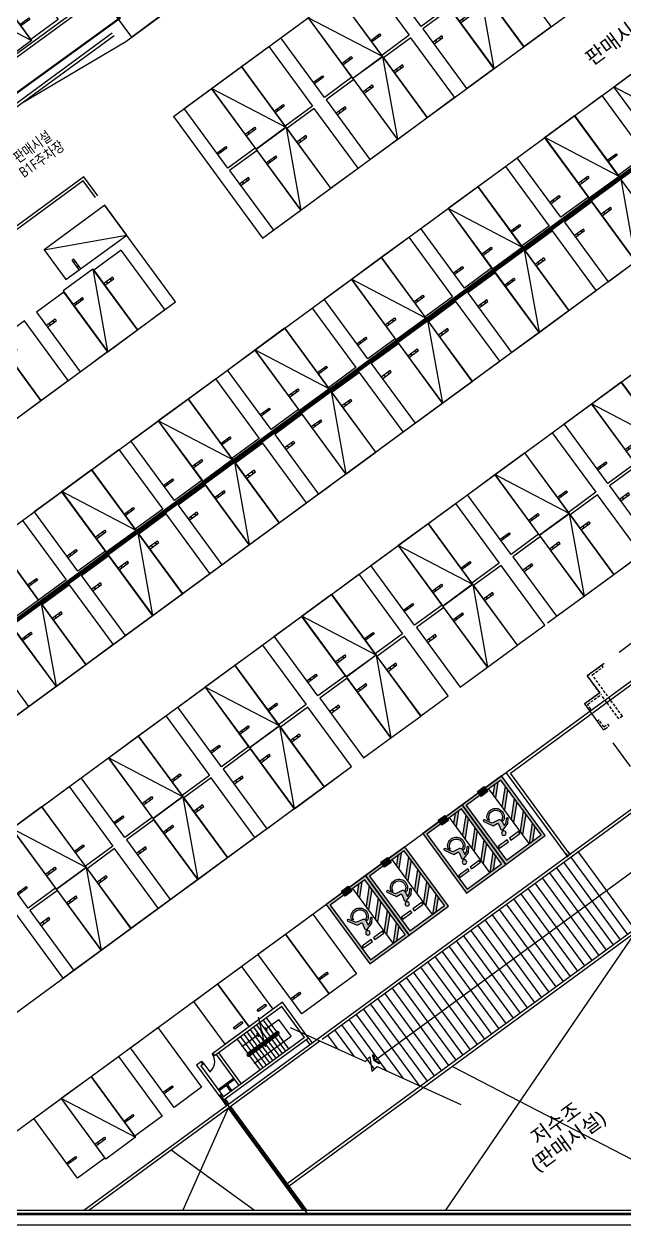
# Model space of a CAD drawing. Header units: millimetres. Extents: x 75184266 to 76346726, y -35077925 to -33679385.
# Drawn here: x 75433378 to 75473949, y -34641254 to -34559996 of the extents above; entities that cross this region are included whole.
import ezdxf
from ezdxf.enums import TextEntityAlignment as Align

# ---------------------------------------------------------------- set-up
doc = ezdxf.new("R2010")
doc.units = ezdxf.units.MM
doc.header["$LTSCALE"] = 50
doc.header["$MEASUREMENT"] = 0
for name, pattern in [('HIDDEN2', [0.1875, 0.125, -0.0625]), ('XR-지하3층$0$CENTER2', [1.125, 0.75, -0.125, 0.125, -0.125]), ('XR-지하3층$0$H', [1.3, 0.8, -0.5]), ('XR-지하3층$0$HIDDEN2', [0.1875, 0.125, -0.0625])]:
    doc.linetypes.add(name, pattern=pattern)
doc.layers.get('0').update_dxf_attribs({"linetype": 'CONTINUOUS'})
for name, color, linetype in [('XR-지하3층$0$0-L-FUR', 32, 'XR-지하3층$0$CENTER2'), ('XR-지하3층$0$1HIDDEN2', 1, 'XR-지하3층$0$HIDDEN2'), ('XR-지하3층$0$5', 5, 'CONTINUOUS'), ('XR-지하3층$0$A-주차', 9, 'CONTINUOUS'), ('XR-지하3층$0$CON', 2, 'CONTINUOUS'), ('XR-지하3층$0$hat', 8, 'CONTINUOUS'), ('XR-지하3층$0$str', 4, 'CONTINUOUS'), ('XR-지하3층$0$일반주차', 8, 'CONTINUOUS'), ('XR-지하3층$0$장애인', 11, 'CONTINUOUS'), ('XR-지하3층$0$확장형주차', 8, 'CONTINUOUS')]:
    doc.layers.add(name, color=color, linetype=linetype)
doc.layers.add('건축', color=8, linetype='CONTINUOUS', plot=False)
doc.layers.add('유도관제-주차면B2', color=7, linetype='CONTINUOUS', lineweight=100)
doc.layers.get('0').off()
doc.styles.add('XR-지하3층$0$맑은고딕', font='')
doc.styles.add('XR-지하3층$0$울릉도m', font='')
doc.styles.get('XR-지하3층$0$맑은고딕').set_extended_font_data('Malgun Gothic')
doc.styles.get('XR-지하3층$0$울릉도m').set_extended_font_data('Malgun Gothic')

# ---------------------------------------------------------------- blocks, each defined once
blk = doc.blocks.new('XR-지하3층$0$일반형 주차')
at = {"layer": 'XR-지하3층$0$일반주차'}
for p, q in [((750, 3865), (0, 3865)), ((0, 3735), (750, 3735)), ((750, 3735), (750, 3865))]:
    blk.add_line(p, q, dxfattribs=at)
blk.add_lwpolyline([(2300, 5000), (0, 5000), (0, 0), (2300, 0)], close=True, dxfattribs=at)
for centre in [(238, 3800), (563, 3800)]:
    blk.add_circle(centre, 17.5, dxfattribs=at)
blk = doc.blocks.new('XR-지하3층$0$장애인 주차')
at = {"layer": 'XR-지하3층$0$5', "ltscale": 4}
h = blk.add_hatch(color=7, dxfattribs=at)
h.dxf.hatch_style = 1
h.paths.add_polyline_path([(3842, -695), (4402, -695), (4402, -1115), (3842, -1115)])
h.paths.add_polyline_path([(3892, -1065), (4352, -1065), (4352, -745), (3892, -745)], flags=16)
h.paths.add_polyline_path([(3982, -990), (3988, -973), (4011, -981), (4046, -898), (4136, -898), (4137, -881), (4072, -881), (4072, -863), (4138, -863), (4142, -810, -3.72247), (4161, -797), (4152, -916), (4058, -916), (4021, -1003)], flags=0)
h = blk.add_hatch(color=256, dxfattribs=at)
h.dxf.hatch_style = 1
h.paths.add_polyline_path([(4352, -1065), (4352, -745), (3892, -745), (3892, -1065)])
at = {"layer": 'XR-지하3층$0$hat'}
h = blk.add_hatch(color=7, dxfattribs=at)
edge = h.paths.add_edge_path()
edge.add_line((4161, -797), (4152, -916))
edge.add_line((4152, -916), (4058, -916))
edge.add_line((4058, -916), (4021, -1003))
edge.add_line((4021, -1003), (3982, -990))
edge.add_line((3982, -990), (3988, -973))
edge.add_line((3988, -973), (4011, -981))
edge.add_line((4011, -981), (4046, -898))
edge.add_line((4046, -898), (4136, -898))
edge.add_line((4136, -898), (4137, -881))
edge.add_line((4137, -881), (4072, -881))
edge.add_line((4072, -881), (4072, -863))
edge.add_line((4072, -863), (4138, -863))
edge.add_line((4138, -863), (4142, -810))
edge.add_arc((4140, -787), 22.8, -24.88273, 274.96983, ccw=False)
edge = h.paths.add_edge_path()
edge.add_line((4048, -981), (4058, -958))
edge.add_arc((4127, -942), 71.5, 192.8781, 416.16881)
edge.add_line((4167, -882), (4169, -863))
edge.add_arc((4127, -942), 89.2, 206.53502, 422.4866, ccw=False)
at = {"layer": 'XR-지하3층$0$장애인', "lineweight": 5, "true_color": 0xffffff}
blk.add_hatch(color=7, dxfattribs=at).paths.add_polyline_path([(2472, 3995), (2472, -1005), (3842, -1005), (3842, -805), (2672, -805), (2672, 3795), (5572, 3795), (5572, -805), (4402, -805), (4402, -1005), (5772, -1005), (5772, 3995)])
h = blk.add_hatch(color=7, dxfattribs=at)
h.paths.add_polyline_path([(5572, 2795), (5572, 3078), (4855, 3795), (4572, 3795)])
h.paths.add_polyline_path([(4572, 3045), (4572, 2762), (5572, 1762), (5572, 2045)])
h.paths.add_polyline_path([(4572, 2012), (4572, 1729), (5572, 729), (5572, 1012)])
h.paths.add_polyline_path([(5572, -304), (5572, -21), (4572, 979), (4572, 696)])
h.paths.add_polyline_path([(4572, -54), (4572, -336), (5041, -805), (5323, -805)])
h = blk.add_hatch(color=7, dxfattribs=at)
h.paths.add_polyline_path([(3763, 2216, -1), (3463, 2216, -1)])
h.paths.add_polyline_path([(3992, 1503, -0.343093), (3870, 1283), (3381, 1194), (3090, 708, -0.931653), (2987, 770), (3330, 1379), (3639, 1415, 0.446048), (3689, 1485), (3600, 1888, -0.596144), (3699, 2009), (4214, 1851), (4443, 1569, -0.883364), (4355, 1493), (4151, 1741), (3925, 1810)])
h.paths.add_polyline_path([(4053, 1393), (4055, 1528, -1.526545), (3257, 820), (3348, 969, 1.638056)])
at = {"layer": 'XR-지하3층$0$1HIDDEN2', "color": 11}
for points in [[(4161, -797), (4152, -916), (4058, -916), (4021, -1003), (3982, -990), (3988, -973), (4011, -981), (4046, -898), (4136, -898), (4137, -881), (4072, -881), (4072, -863), (4138, -863), (4142, -810)], [(4167, -882), (4169, -863)]]:
    blk.add_lwpolyline(points, dxfattribs=at)
for centre, radius, start, end in [((4140, -787), 22.8, 335.11727, 274.96983), ((4127, -942), 89.2, 206.53502, 62.4866), ((4127, -942), 71.5, 192.8781, 56.16881)]:
    blk.add_arc(centre, radius, start, end, dxfattribs=at)
at = {"layer": 'XR-지하3층$0$5', "lineweight": 5}
for p, q in [((4572, 3795), (4572, -805)), ((5572, 2795), (4572, 3795)), ((5572, 3078), (4855, 3795)), ((5572, 2045), (4572, 3045)), ((5572, 1762), (4572, 2762)), ((5572, 1012), (4572, 2012)), ((5572, 729), (4572, 1729)), ((5572, -21), (4572, 979)), ((5572, -304), (4572, 696)), ((5323, -805), (4572, -54)), ((5041, -805), (4572, -336))]:
    blk.add_line(p, q, dxfattribs=at)
at = {"layer": 'XR-지하3층$0$5', "ltscale": 4}
for p, q in [((4165, -1005), (4165, -805)), ((4165, -805), (4165, -905))]:
    blk.add_line(p, q, dxfattribs=at)
at = {"layer": 'XR-지하3층$0$5', "lineweight": 5}
for points in [[(3842, -1005), (2472, -1005), (2472, 3995), (5772, 3995), (5772, -1005), (4402, -1005)], [(3842, -805), (2672, -805), (2672, 3795), (5572, 3795), (5572, -805), (4402, -805)]]:
    blk.add_lwpolyline(points, dxfattribs=at)
at = {"layer": 'XR-지하3층$0$5', "ltscale": 4}
for points in [[(3842, -695), (3842, -1115), (4402, -1115), (4402, -695)], [(3892, -745), (3892, -1065), (4352, -1065), (4352, -745)]]:
    blk.add_lwpolyline(points, close=True, dxfattribs=at)
at = {"layer": 'XR-지하3층$0$장애인', "color": 8, "lineweight": 5}
for p, q in [((3689, 1485), (3600, 1888, 0)), ((3699, 2009, 0), (4214, 1851, 0)), ((3925, 1810, 0), (4151, 1741, 0)), ((4151, 1741, 0), (4355, 1493, 0)), ((4214, 1851, 0), (4443, 1569, 0)), ((3348, 969), (3257, 820)), ((4055, 1528), (4053, 1393))]:
    blk.add_line(p, q, dxfattribs=at)
at = {"layer": 'XR-지하3층$0$장애인', "color": 7, "lineweight": 5}
for points in [[(3523, 2720), (2773, 2720), (2773, 2870), (3523, 2870)], [(4473, 2720), (3723, 2720), (3723, 2870), (4473, 2870)]]:
    blk.add_lwpolyline(points, close=True, dxfattribs=at)
at = {"layer": 'XR-지하3층$0$장애인', "color": 8, "lineweight": 5, "extrusion": (0.976964, 0.213404, 0), "elevation": 4221}
blk.add_lwpolyline([(617, 0), (931, 0)], dxfattribs=at)
at = {"layer": 'XR-지하3층$0$장애인', "color": 8, "lineweight": 5}
for points in [[(3094, 715, -1.000002), (2987, 770), (3330, 1379), (3640, 1415)], [(3992, 1503, -0.343093), (3870, 1283), (3381, 1194), (3094, 715)]]:
    blk.add_lwpolyline(points, format="xyb", dxfattribs=at)
blk.add_circle((3613, 2216), 150, dxfattribs=at)
for centre, radius, start, end in [((3682, 1922, 0), 88.4, 79.11433, 202.31847), ((3810, 1000), 582, 198.00599, 65.09494), ((3809, 1000), 462, 183.85247, 58.2396), ((3632, 1473), 57.7, 276.27861, 12.43535), ((4394, 1537, 0), 58.8, 227.96553, 33.79043)]:
    blk.add_arc(centre, radius, start, end, dxfattribs=at)
blk = doc.blocks.new('XR-지하3층$0$확장형 주차')
at = {"layer": 'XR-지하3층$0$확장형주차', "color": 7}
for p, q in [((0, 3965), (800, 3965)), ((0, 3835), (800, 3835)), ((800, 3835), (800, 3965))]:
    blk.add_line(p, q, dxfattribs=at)
blk.add_lwpolyline([(2500, 5100), (0, 0)], dxfattribs=at)
blk.add_lwpolyline([(2500, 5091), (0, 5091), (0, -9), (2500, -9)], close=True, dxfattribs=at)
for centre in [(238, 3900), (613, 3900)]:
    blk.add_circle(centre, 17.5, dxfattribs=at)
blk = doc.blocks.new('XR-지하3층$0$ARROWX')
blk.add_lwpolyline([(-0.2, -0.5), (-0.29, -0.46), (-0.11, 0), (-0.29, 0.46), (-0.2, 0.5), (0, 0)], close=True)
for points in [[(-0.2, 0.5), (-0.29, 0.46), (0, 0), (-0.11, 0)], [(0, 0), (-0.11, 0), (-0.2, -0.5), (-0.29, -0.46)]]:
    blk.add_solid(points)
blk = doc.blocks.new('XR-지하3층$0$A$C704D163C')
at = {"layer": 'XR-지하3층$0$0-L-FUR', "linetype": 'Continuous'}
for p, q in [((0, 0), (-222, 0, 0)), ((0, -1060, 0), (-222, -1060, 0))]:
    blk.add_line(p, q, dxfattribs=at)
at = {"layer": 'XR-지하3층$0$0-L-FUR', "linetype": 'Continuous', "extrusion": (5.41769e-10, 1.28697e-08, 1)}
for p, q in [((-200, 0, 0), (0, 0)), ((0, 0), (0, -60, 0)), ((-200, -60, 0), (-200, 0, 0)), ((-100, -60, 0), (0, -60, 0))]:
    blk.add_line(p, q, dxfattribs=at)
at = {"layer": 'XR-지하3층$0$0-L-FUR', "color": 6, "linetype": 'Continuous', "extrusion": (5.41769e-10, 1.28697e-08, 1)}
blk.add_line((-100, -60, 0), (-1000, -60, 0), dxfattribs=at)
at = {"layer": 'XR-지하3층$0$0-L-FUR', "linetype": 'Continuous', "extrusion": (5.41769e-10, -1.16938e-08, 1)}
for p, q in [((-200, -1000, 0), (-200, -1060, 0)), ((-200, -1000, 0), (0, -1000, 0)), ((-200, -1060, 0), (0, -1060, 0)), ((0, -1060, 0), (0, -1000, 0))]:
    blk.add_line(p, q, dxfattribs=at)
at = {"layer": 'XR-지하3층$0$0-L-FUR', "color": 5, "linetype": 'Continuous', "extrusion": (5.41769e-10, 1.28697e-08, 1)}
blk.add_arc((-28, -30), 973, 181.75893, 265.75034, dxfattribs=at)
blk = doc.blocks.new('XR-지하3층$0$A$C7F731663')
at = {"layer": 'XR-지하3층$0$CON', "extrusion": (2.1973e-06, 2.1976e-06, 1)}
for p, q in [((1014, 3526, 0), (-3700, 69, 0)), ((2788, 1108, 0), (1014, 3526, 0)), ((971, 3247, 0), (-3581, -92, 0)), ((2509, 1151, 0), (971, 3247, 0)), ((-3302, 113, 0), (-1765, -1984, 0)), ((-4469, -495, 0), (-4792, -732, 0)), ((-4792, -732, 0), (-3017, -3151, 0)), ((-4351, -656, 0), (-4512, -775, 0)), ((-4512, -775, 0), (-2974, -2871, 0)), ((-3464, -6, 0), (-1926, -2102, 0)), ((-2786, -2113, 0), (-2490, -2516, 0)), ((-2705, -2054, 0), (-2410, -2457, 0))]:
    blk.add_line(p, q, dxfattribs=at)
at = {"layer": 'XR-지하3층$0$CON', "extrusion": (2.1973e-06, 2.1976e-06, 1), "elevation": 0}
for points in [[(2788, 1108), (-3017, -3151)], [(2509, 1151), (-2974, -2871)], [(-2281, -1619), (-3329, -2388)], [(-2222, -1699), (-3270, -2468)]]:
    blk.add_lwpolyline(points, dxfattribs=at)
at = {"layer": 'XR-지하3층$0$CON', "extrusion": (2.75612e-06, 1.43576e-06, 1), "elevation": 0}
for points in [[(-3581, -92), (-3700, 69)], [(-4351, -656), (-4469, -495)]]:
    blk.add_lwpolyline(points, dxfattribs=at)
at = {"layer": 'XR-지하3층$0$str', "color": 252, "extrusion": (2.1973e-06, 2.1976e-06, 1)}
for p, q in [((-77, 2478, 0), (624, 1523, 0)), ((-1166, 1680, 0), (-465, 724, 0)), ((-948, 1840, 0), (-247, 884, 0)), ((-730, 1999, 0), (-29, 1044, 0)), ((-512, 2159, 0), (188, 1203, 0)), ((-295, 2319, 0), (406, 1363, 0)), ((-162, 1681, 0), (777, 2370, 0)), ((1614, 1229, 0), (777, 2370, 0)), ((-2036, 1041, 0), (-1336, 86, 0)), ((-1819, 1201, 0), (-1118, 245, 0)), ((-1686, 563, 0), (-597, 1362, 0)), ((-1601, 1360, 0), (-900, 405, 0)), ((-1383, 1520, 0), (-682, 565, 0)), ((-1336, 86, 0), (624, 1523, 0)), ((665, 1466, 0), (-1294, 29, 0)), ((-1276, 5, 0), (683, 1442, 0)), ((-1259, -19, 0), (701, 1418, 0)), ((718, 1394, 0), (-1241, -43, 0)), ((-1200, -100, 0), (760, 1337, 0)), ((-849, -578, 0), (1614, 1229, 0)), ((-188, 803, 0), (-206, 828, 0)), ((30, 963, 0), (12, 987, 0)), ((65, 915, 0), (48, 939, 0)), ((808, -97, 0), (107, 858, 0)), ((248, 1123, 0), (230, 1147, 0)), ((283, 1074, 0), (265, 1099, 0)), ((1025, 62, 0), (324, 1018, 0)), ((465, 1282, 0), (447, 1307, 0)), ((501, 1234, 0), (483, 1258, 0)), ((1243, 222, 0), (542, 1178, 0)), ((683, 1442, 0), (665, 1466, 0)), ((701, 1418, 0), (683, 1442, 0)), ((718, 1394, 0), (701, 1418, 0)), ((1461, 382, 0), (760, 1337, 0)), ((-1276, 5, 0), (-1294, 29, 0)), ((-1259, -19, 0), (-1276, 5, 0)), ((-1059, 165, 0), (-1076, 189, 0)), ((-1023, 116, 0), (-1041, 140, 0)), ((-281, -896, 0), (-982, 60, 0)), ((-841, 324, 0), (-859, 348, 0)), ((-806, 276, 0), (-823, 300, 0)), ((-63, -736, 0), (-764, 219, 0)), ((-623, 484, 0), (-641, 508, 0)), ((-588, 436, 0), (-606, 460, 0)), ((154, -576, 0), (-546, 379, 0)), ((-406, 644, 0), (-423, 668, 0)), ((-370, 595, 0), (-388, 619, 0)), ((372, -417, 0), (-329, 539, 0)), ((-152, 755, 0), (-170, 779, 0)), ((590, -257, 0), (-111, 699, 0)), ((-1259, -19, 0), (-1241, -43, 0)), ((-1200, -100, 0), (-499, -1055, 0))]:
    blk.add_line(p, q, dxfattribs=at)
at = {"layer": 'XR-지하3층$0$str', "color": 252, "extrusion": (2.19665e-06, 2.19761e-06, 1), "elevation": 0}
blk.add_lwpolyline([(-622, 2512), (-394, 1573), (-326, 1567), (-434, 1476), (-366, 1470), (-154, 518)], dxfattribs=at)
for points in [[(-178, 1819), (-162, 1681), (-35, 1625), (-22, 1656), (-130, 1705), (-144, 1822)], [(-724, 1418), (-597, 1362), (-582, 1224), (-616, 1220), (-629, 1338), (-738, 1387)]]:
    blk.add_lwpolyline(points, close=True, dxfattribs=at)
at = {"layer": 'XR-지하3층$0$str', "color": 252, "extrusion": (2.1973e-06, 2.1976e-06, 1)}
for centre in [(-1686, 563, 0), (-1686, 563, 0), (-849, -578, 0), (-849, -578, 0)]:
    blk.add_circle(centre, 30, dxfattribs=at)
at = {"layer": 'XR-지하3층$0$str', "color": 252}
blk.add_arc((692, 1430, 0), 115, 306.26019, 126.26019, dxfattribs=at)
at = {"layer": 'XR-지하3층$0$str', "color": 252, "extrusion": (2.1973e-06, 2.1976e-06, 1)}
for centre, radius, start, end in [((692, 1430, 0), 45, 306.26019, 126.26019), ((-1268, -7, 0), 115, 126.26019, 306.26019), ((-1268, -7, 0), 45, 126.26019, 306.26019)]:
    blk.add_arc(centre, radius, start, end, dxfattribs=at)
at = {"color": 3, "extrusion": (-0.000109102, -7.81947e-05, -1), "xscale": -0.9000000000216765, "yscale": 0.9000000000216768, "zscale": -0.9000000000216765, "rotation": 233.7416829207151}
blk.add_blockref('XR-지하3층$0$A$C704D163C', (4469, -495, 1), dxfattribs=at)
blk = doc.blocks.new('XR-지하3층$0$A$C73B52ADF')
at = {"layer": 'XR-지하3층$0$A-주차', "elevation": 0}
for points in [[(-2038, 2466), (-38, 2466), (-38, -1134), (-2038, -1134)], [(-1166, 2021), (-1166, 1871), (-1832, 1871), (-1832, 2021)]]:
    blk.add_lwpolyline(points, close=True, dxfattribs=at)

msp = doc.modelspace()

# ---------------------------------------------------------------- linework, layer by layer
at = {"layer": '건축', "ltscale": 1000}
for p, q in [((75440255, -34561175), (75512999, -34507843)), ((75443481, -34566250), (75471062, -34546029)), ((75449512, -34574476), (75477092, -34554255)), ((75425970, -34598927), (75480522, -34558932)), ((75433250, -34565319), (75440255, -34561175)), ((75443481, -34566250), (75449512, -34574476)), ((75426427, -34611487), (75478122, -34573587)), ((75426427, -34611487), (75472800, -34577490)), ((75422541, -34594250), (75443622, -34578794)), ((75429975, -34616326), (75476347, -34582328)), ((75468786, -34600520), (75482378, -34590554)), ((75453264, -34628639), (75476719, -34611443)), ((75453544, -34628682), (75476837, -34611604)), ((75474209, -34621595), (75470364, -34616350)), ((75474693, -34621240), (75470848, -34615995)), ((75473241, -34622304), (75469396, -34617060)), ((75473725, -34621950), (75469880, -34616705)), ((75471790, -34623369), (75467945, -34618124)), ((75472274, -34623014), (75468429, -34617769)), ((75472758, -34622659), (75468912, -34617414)), ((75470822, -34624078), (75466977, -34618833)), ((75471306, -34623723), (75467461, -34618479)), ((75469854, -34624788), (75466009, -34619543)), ((75470338, -34624433), (75466493, -34619188)), ((75468886, -34625497), (75465041, -34620253)), ((75469370, -34625142), (75465525, -34619898)), ((75467435, -34626561), (75463590, -34621317)), ((75467919, -34626207), (75464074, -34620962)), ((75468403, -34625852), (75464557, -34620607)), ((75466467, -34627271), (75462622, -34622026)), ((75466951, -34626916), (75463106, -34621672)), ((75465499, -34627980), (75461654, -34622736)), ((75465983, -34627626), (75462138, -34622381)), ((75464048, -34629045), (75460203, -34623800)), ((75464532, -34628690), (75460686, -34623445)), ((75465015, -34628335), (75461170, -34623091)), ((75463080, -34629754), (75459235, -34624510)), ((75463564, -34629400), (75459719, -34624155)), ((75462112, -34630464), (75458267, -34625219)), ((75462596, -34630109), (75458751, -34624864)), ((75461144, -34631173), (75457299, -34625929)), ((75461628, -34630819), (75457783, -34625574)), ((75459035, -34631341), (75455848, -34626993)), ((75460177, -34631883), (75456331, -34626638)), ((75460660, -34631528), (75456815, -34626283)), ((75457079, -34630703), (75454880, -34627702)), ((75457923, -34630839), (75455364, -34627348)), ((75454588, -34629333), (75453912, -34628412)), ((75455699, -34629835), (75454396, -34628057)), ((75342470, -34640554), (75516004, -34640554)), ((75342116, -34641254), (75516234, -34641254))]:
    msp.add_line(p, q, dxfattribs=at)
at = {"layer": '건축', "ltscale": 0.5}
for p, q in [((75407324, -34584078), (75439347, -34560601)), ((75407442, -34584239), (75439465, -34560762)), ((75423412, -34607374), (75479220, -34566459)), ((75423456, -34607094), (75479263, -34566179)), ((75437419, -34570332), (75410645, -34589961)), ((75437376, -34570612), (75410763, -34590122)), ((75438202, -34571739), (75437376, -34570612)), ((75438363, -34571620), (75437419, -34570332)), ((75465988, -34610638), (75490391, -34592746)), ((75466267, -34610681), (75490348, -34593025)), ((75470183, -34616359), (75465988, -34610638)), ((75470344, -34616241), (75466267, -34610681)), ((75470008, -34616122), (75470123, -34616279)), ((75470170, -34616003), (75470285, -34616160)), ((75474687, -34621489), (75461876, -34640253, 0)), ((75462350, -34630533), (75481132, -34640253)), ((75447175, -34633351, 0), (75444124, -34640253, 0)), ((75443323, -34636175), (75448969, -34640253, 0)), ((75357673, -34640254), (75513369, -34640254)), ((75357819, -34640454), (75513435, -34640454))]:
    msp.add_line(p, q, dxfattribs=at)
at = {"layer": '건축', "ltscale": 100}
for p, q in [((75423353, -34607294), (75479322, -34566260)), ((75498327, -34603909), (75451179, -34638475)), ((75498607, -34603952), (75451297, -34638637)), ((75437422, -34640253), (75453264, -34628639)), ((75452624, -34628607, 0), (75452863, -34628933, 0)), ((75437761, -34640253), (75453382, -34628800)), ((75452462, -34628725, 0), (75452702, -34629051, 0)), ((75446619, -34632425, 0), (75452579, -34640553, 0)), ((75446979, -34632747, 0), (75447219, -34633073, 0)), ((75446818, -34632865, 0), (75447057, -34633192, 0)), ((75447175, -34633351, 0), (75452235, -34640253, 0)), ((75447336, -34633233, 0), (75452483, -34640253, 0))]:
    msp.add_line(p, q, dxfattribs=at)
at = {"layer": '건축'}
for p, q in [((75432539, -34635154), (75491544, -34591894)), ((75429730, -34629154), (75455523, -34610243)), ((75436006, -34624552), (75449717, -34614500)), ((75429975, -34616326), (75436006, -34624552))]:
    msp.add_line(p, q, dxfattribs=at)
at = {"layer": '건축', "linetype": 'HIDDEN2', "ltscale": 30}
for p, q in [((75472531, -34603498), (75472442, -34603377)), ((75472309, -34605242), (75471466, -34604093)), ((75473843, -34606826), (75471797, -34604036)), ((75473601, -34607004), (75472397, -34605363)), ((75471713, -34606348), (75471482, -34606034)), ((75471713, -34606348), (75471592, -34606437)), ((75472257, -34607090), (75472136, -34607179)), ((75472597, -34607554), (75472257, -34607090)), ((75472940, -34607489), (75472851, -34607368)), ((75472940, -34607489), (75472851, -34607368)), ((75472565, -34607764, 0), (75472514, -34607695, 0))]:
    msp.add_line(p, q, dxfattribs=at)
at = {"layer": '건축', "ltscale": 0.5, "elevation": 0}
for points in [[(75405039, -34582312), (75438230, -34558062)], [(75405319, -34582356), (75438348, -34558224)]]:
    msp.add_lwpolyline(points, dxfattribs=at)
at = {"layer": '건축', "ltscale": 1000, "elevation": 0}
msp.add_lwpolyline([(75443622, -34578794), (75438836, -34572265)], dxfattribs=at)
at = {"layer": '건축', "linetype": 'XR-지하3층$0$H', "ltscale": 50}
msp.add_lwpolyline([(75477853, -34599409), (75471466, -34604093), (75472309, -34605242), (75471272, -34606002), (75477620, -34614659)], dxfattribs=at)
at = {"layer": '건축', "ltscale": 0.5}
for points in [[(75457046, -34630144), (75496406, -34601288)], [(75451374, -34627883), (75456470, -34630183), (75456770, -34629884), (75456901, -34630857), (75457265, -34630542), (75462912, -34633091)]]:
    msp.add_lwpolyline(points, dxfattribs=at)
at = {"layer": '건축', "linetype": 'HIDDEN2', "ltscale": 30}
for points in [[(75471466, -34604093), (75472442, -34603377)], [(75471797, -34604036), (75472531, -34603498)], [(75472531, -34603498), (75472442, -34603377)], [(75472531, -34603498), (75472442, -34603377)], [(75471272, -34606002), (75472309, -34605242)], [(75471482, -34606034), (75472397, -34605363)], [(75471272, -34606002), (75471592, -34606437)], [(75472136, -34607179), (75472514, -34607695)], [(75472597, -34607554), (75472851, -34607368)], [(75472685, -34607675), (75472940, -34607489)], [(75473843, -34606826), (75473601, -34607004)]]:
    msp.add_lwpolyline(points, dxfattribs=at)
at = {"layer": '건축', "linetype": 'HIDDEN2', "ltscale": 30, "elevation": 0}
msp.add_lwpolyline([(75472685, -34607675), (75472565, -34607764)], dxfattribs=at)
at = {"layer": '유도관제-주차면B2', "lineweight": 40}
msp.add_lwpolyline([(75448342, -34548306), (75448342, -34548306), (75437441, -34556298), (75439860, -34559598), (75408162, -34582560), (75425133, -34605989), (75479241, -34566319), (75508512, -34606244)], dxfattribs=at)

# ---------------------------------------------------------------- block references
at = {"layer": '건축', "ltscale": 0.5}
msp.add_blockref('XR-지하3층$0$A$C7F731663', (75449835, -34629714), dxfattribs=at)
at = {"layer": '건축', "xscale": 756.0000000038282, "yscale": 756.0000000038282, "zscale": 756.0000000038282, "rotation": 216.2469336133421}
msp.add_blockref('XR-지하3층$0$ARROWX', (75457046, -34630144), dxfattribs=at)
at = {"layer": '유도관제-주차면B2', "xscale": -1}
for name, p, rotation in [('XR-지하3층$0$일반형 주차', (75442514, -34559519), 36.24693490030937), ('XR-지하3층$0$일반형 주차', (75457273, -34556138), 216.2469364372141), ('XR-지하3층$0$일반형 주차', (75430881, -34557012), 216.2469349003094), ('XR-지하3층$0$확장형 주차', (75428864, -34558490), 216.2469349003094), ('XR-지하3층$0$일반형 주차', (75454612, -34558089), 216.2469364372141), ('XR-지하3층$0$확장형 주차', (75452596, -34559567), 216.2469364372141), ('XR-지하3층$0$일반형 주차', (75450741, -34560927), 216.2469364372141), ('XR-지하3층$0$일반형 주차', (75448079, -34562878), 216.2469364372141), ('XR-지하3층$0$확장형 주차', (75473264, -34564253), 216.2469349003094), ('XR-지하3층$0$확장형 주차', (75446063, -34564356), 216.2469364372141), ('XR-지하3층$0$일반형 주차', (75444208, -34565716), 216.2469364372141), ('XR-지하3층$0$일반형 주차', (75470604, -34566203), 216.2469364372141), ('XR-지하3층$0$확장형 주차', (75468588, -34567681), 216.2469364372141), ('XR-지하3층$0$일반형 주차', (75466733, -34569041), 216.2469364372141), ('XR-지하3층$0$일반형 주차', (75464072, -34570993), 216.2469364372141), ('XR-지하3층$0$확장형 주차', (75462056, -34572471), 216.2469364372141), ('XR-지하3층$0$일반형 주차', (75460201, -34573831), 216.2469364372141), ('XR-지하3층$0$일반형 주차', (75457540, -34575782), 216.2469364372141), ('XR-지하3층$0$확장형 주차', (75455523, -34577260), 216.2469364372141), ('XR-지하3층$0$일반형 주차', (75453668, -34578620), 216.2469364372141), ('XR-지하3층$0$일반형 주차', (75451007, -34580571), 216.2469364372141), ('XR-지하3층$0$확장형 주차', (75448991, -34582049), 216.2469364372141), ('XR-지하3층$0$일반형 주차', (75447136, -34583409), 216.2469364372141), ('XR-지하3층$0$일반형 주차', (75473769, -34584219), 216.2469364372141), ('XR-지하3층$0$일반형 주차', (75444475, -34585360), 216.2469364372141), ('XR-지하3층$0$확장형 주차', (75471753, -34585697), 216.2469364372141), ('XR-지하3층$0$확장형 주차', (75442458, -34586839), 216.2469364372141), ('XR-지하3층$0$일반형 주차', (75469898, -34587057), 216.2469364372141), ('XR-지하3층$0$일반형 주차', (75440604, -34588198), 216.2469364372141), ('XR-지하3층$0$일반형 주차', (75467236, -34589008), 216.2469364372141), ('XR-지하3층$0$일반형 주차', (75437942, -34590150), 216.2469364372141), ('XR-지하3층$0$확장형 주차', (75465220, -34590486), 216.2469364372141), ('XR-지하3층$0$확장형 주차', (75435926, -34591628), 216.2469364372141), ('XR-지하3층$0$일반형 주차', (75463365, -34591846), 216.2469364372141), ('XR-지하3층$0$일반형 주차', (75434071, -34592988), 216.2469364372141), ('XR-지하3층$0$일반형 주차', (75460704, -34593797), 216.2469364372141), ('XR-지하3층$0$일반형 주차', (75431410, -34594939), 216.2469364372141), ('XR-지하3층$0$확장형 주차', (75458688, -34595275), 216.2469364372141), ('XR-지하3층$0$일반형 주차', (75429555, -34596299), 216.2469364372141), ('XR-지하3층$0$일반형 주차', (75456833, -34596635), 216.2469364372141), ('XR-지하3층$0$일반형 주차', (75454171, -34598587), 216.2469364372141), ('XR-지하3층$0$확장형 주차', (75452155, -34600065), 216.2469364372141), ('XR-지하3층$0$일반형 주차', (75450300, -34601425), 216.2469364372141), ('XR-지하3층$0$일반형 주차', (75447639, -34603376), 216.2469364372141), ('XR-지하3층$0$확장형 주차', (75445623, -34604854), 216.2469364372141), ('XR-지하3층$0$일반형 주차', (75443768, -34606214), 216.2469364372141), ('XR-지하3층$0$일반형 주차', (75441106, -34608165), 216.2469364372141), ('XR-지하3층$0$확장형 주차', (75439090, -34609643), 216.2469364372141), ('XR-지하3층$0$일반형 주차', (75437235, -34611003), 216.2469364372141), ('XR-지하3층$0$장애인 주차', (75461601, -34615093), 216.2469333634046), ('XR-지하3층$0$일반형 주차', (75434574, -34612954), 216.2469364372141), ('XR-지하3층$0$확장형 주차', (75432558, -34614433), 216.2469364372141), ('XR-지하3층$0$장애인 주차', (75458940, -34617044), 216.2469333634046), ('XR-지하3층$0$일반형 주차', (75430703, -34615792), 216.2469364372141), ('XR-지하3층$0$장애인 주차', (75455069, -34619882), 216.2469333634046), ('XR-지하3층$0$장애인 주차', (75452407, -34621834), 216.2469333634046), ('XR-지하3층$0$일반형 주차', (75451052, -34621581), 216.2469364372141), ('XR-지하3층$0$일반형 주차', (75449197, -34622941), 216.2469364372141), ('XR-지하3층$0$일반형 주차', (75440574, -34629263), 216.2469364372141), ('XR-지하3층$0$일반형 주차', (75437913, -34631214), 216.2469333634046), ('XR-지하3층$0$확장형 주차', (75435897, -34632692), 216.2469364372141), ('XR-지하3층$0$일반형 주차', (75434042, -34634052), 216.2469364372141)]:
    msp.add_blockref(name, p, dxfattribs=dict(at, rotation=rotation))
at = {"layer": '유도관제-주차면B2'}
for name, p, rotation in [('XR-지하3층$0$일반형 주차', (75467175, -34561526), 36.24693643721413), ('XR-지하3층$0$확장형 주차', (75465159, -34563004), 36.24693643721413), ('XR-지하3층$0$일반형 주차', (75463304, -34564364), 36.24693643721413), ('XR-지하3층$0$일반형 주차', (75460643, -34566315), 36.24693643721413), ('XR-지하3층$0$확장형 주차', (75458626, -34567793), 36.24693643721413), ('XR-지하3층$0$일반형 주차', (75456772, -34569153), 36.24693643721413), ('XR-지하3층$0$일반형 주차', (75454110, -34571104), 36.24693643721413), ('XR-지하3층$0$확장형 주차', (75452094, -34572582), 36.24693643721413), ('XR-지하3층$0$일반형 주차', (75450239, -34573942), 36.24693643721413), ('XR-지하3층$0$확장형 주차', (75474737, -34576069), 36.24693643721413), ('XR-지하3층$0$확장형 주차', (75440314, -34574282), 126.2469364372141), ('XR-지하3층$0$일반형 주차', (75472883, -34577429), 36.24693643721413), ('XR-지하3층$0$일반형 주차', (75470221, -34579380), 36.24693643721413), ('XR-지하3층$0$일반형 주차', (75441045, -34580683), 36.24693643721413), ('XR-지하3층$0$확장형 주차', (75468205, -34580858), 36.24693643721413), ('XR-지하3층$0$확장형 주차', (75439029, -34582161), 36.24693643721413), ('XR-지하3층$0$일반형 주차', (75466350, -34582218), 36.24693643721413), ('XR-지하3층$0$일반형 주차', (75437174, -34583521), 36.24693643721413), ('XR-지하3층$0$일반형 주차', (75463689, -34584169), 36.24693643721413), ('XR-지하3층$0$일반형 주차', (75434513, -34585472), 36.24693643721413), ('XR-지하3층$0$확장형 주차', (75461672, -34585647), 36.24693643721413), ('XR-지하3층$0$확장형 주차', (75432497, -34586951), 36.24693643721413), ('XR-지하3층$0$일반형 주차', (75459818, -34587007), 36.24693643721413), ('XR-지하3층$0$일반형 주차', (75457156, -34588958), 36.24693643721413), ('XR-지하3층$0$확장형 주차', (75455140, -34590437), 36.24693643721413), ('XR-지하3층$0$일반형 주차', (75453285, -34591797), 36.24693643721413), ('XR-지하3층$0$일반형 주차', (75450624, -34593748), 36.24693643721413), ('XR-지하3층$0$확장형 주차', (75448608, -34595226), 36.24693643721413), ('XR-지하3층$0$일반형 주차', (75475929, -34595283), 36.24693643721413), ('XR-지하3층$0$일반형 주차', (75446753, -34596586), 36.24693643721413), ('XR-지하3층$0$일반형 주차', (75473267, -34597234), 36.24693643721413), ('XR-지하3층$0$일반형 주차', (75444091, -34598537), 36.24693643721413), ('XR-지하3층$0$확장형 주차', (75471251, -34598712), 36.24693643721413), ('XR-지하3층$0$확장형 주차', (75442075, -34600015), 36.24693643721413), ('XR-지하3층$0$일반형 주차', (75469396, -34600072), 36.24693643721413), ('XR-지하3층$0$일반형 주차', (75440220, -34601375), 36.24693643721413), ('XR-지하3층$0$일반형 주차', (75466735, -34602023), 36.24693643721413), ('XR-지하3층$0$일반형 주차', (75437559, -34603326), 36.24693643721413), ('XR-지하3층$0$확장형 주차', (75464719, -34603502), 36.24693643721413), ('XR-지하3층$0$확장형 주차', (75435543, -34604804), 36.24693643721413), ('XR-지하3층$0$일반형 주차', (75462864, -34604861), 36.24693643721413), ('XR-지하3층$0$일반형 주차', (75433688, -34606164), 36.24693643721413), ('XR-지하3층$0$일반형 주차', (75460202, -34606813), 36.24693643721413), ('XR-지하3층$0$확장형 주차', (75458186, -34608291), 36.24693643721413), ('XR-지하3층$0$일반형 주차', (75456331, -34609651), 36.24693643721413), ('XR-지하3층$0$일반형 주차', (75453670, -34611602), 36.24693643721413), ('XR-지하3층$0$확장형 주차', (75451654, -34613080), 36.24693643721413), ('XR-지하3층$0$일반형 주차', (75449799, -34614440), 36.24693643721413), ('XR-지하3층$0$일반형 주차', (75447137, -34616391), 36.24693643721413), ('XR-지하3층$0$확장형 주차', (75445121, -34617869), 36.24693643721413), ('XR-지하3층$0$일반형 주차', (75443266, -34619229), 36.24693643721413), ('XR-지하3층$0$일반형 주차', (75440605, -34621180), 36.24693643721413), ('XR-지하3층$0$확장형 주차', (75438589, -34622659), 36.24693643721413), ('XR-지하3층$0$일반형 주차', (75436734, -34624018), 36.24693643721413), ('XR-지하3층$0$A$C73B52ADF', (75447108, -34625879, 0), 216.2476159917898), ('XR-지하3층$0$A$C73B52ADF', (75445495, -34627062, 0), 216.2476159917898)]:
    msp.add_blockref(name, p, dxfattribs=dict(at, rotation=rotation))

# ---------------------------------------------------------------- texts
at = {"layer": '건축', "style": 'XR-지하3층$0$맑은고딕'}
for s, p in [('판매시설 주차장 270대', (75476704, -34558615)), ('저수조', (75469320, -34634355)), ('(판매시설)', (75470202, -34635598))]:
    msp.add_text(s, height=1000, rotation=36.24693, dxfattribs=at).set_placement(p, align=Align.MIDDLE)
at = {"layer": '건축', "style": 'XR-지하3층$0$울릉도m', "width": 0.8}
for s, p in [('판매시설', (75432975, -34569434)), ('B1F주차장', (75433363, -34570433))]:
    msp.add_text(s, height=720, rotation=35.63823, dxfattribs=at).set_placement(p)

doc.saveas('drawing.dxf')
